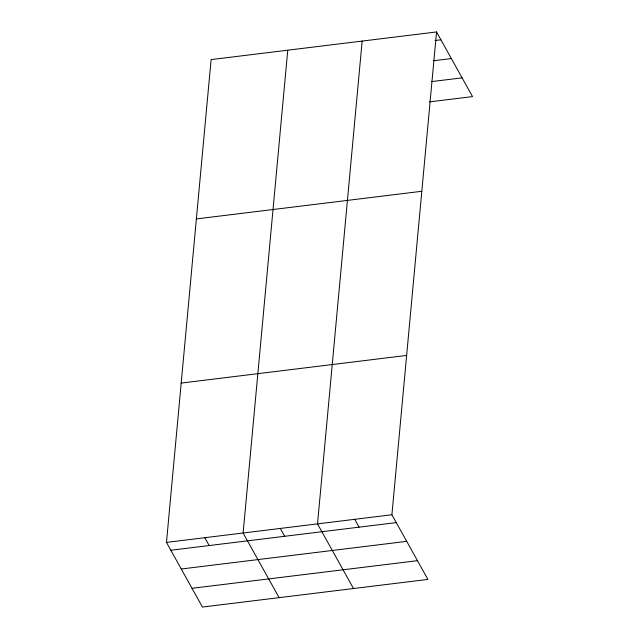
<?xml version="1.0" encoding="UTF-8"?>
<svg xmlns="http://www.w3.org/2000/svg" width="639" height="639" viewBox="0 0 639 639"><rect width="100%" height="100%" fill="white"/><g stroke="black" fill="none" stroke-linecap="round" stroke-linejoin="round"><path stroke-width="0.96" d="M436.549 31.95L391.907 514.754L427.89 579.405L202.451 607.05L166.467 542.399L211.11 59.595L436.549 31.95L472.533 96.601L429.464 101.881M287.758 50.193L243.116 533.006L279.099 597.649M362.153 41.072L317.511 523.884L353.495 588.527M435.047 40.521L440.918 39.802M433.729 60.705L451.35 58.548M431.756 81.576L462.101 77.854M196.381 218.921L421.82 191.277M181.196 383.073L406.636 355.428M166.467 542.399L391.907 514.754M170.837 550.251L396.276 522.606M181.268 568.998L406.708 541.353M192.019 588.303L417.459 560.667M354.709 519.315L359.078 527.167M280.313 528.445L284.682 536.297M204.792 537.703L209.161 545.554"/></g></svg>
